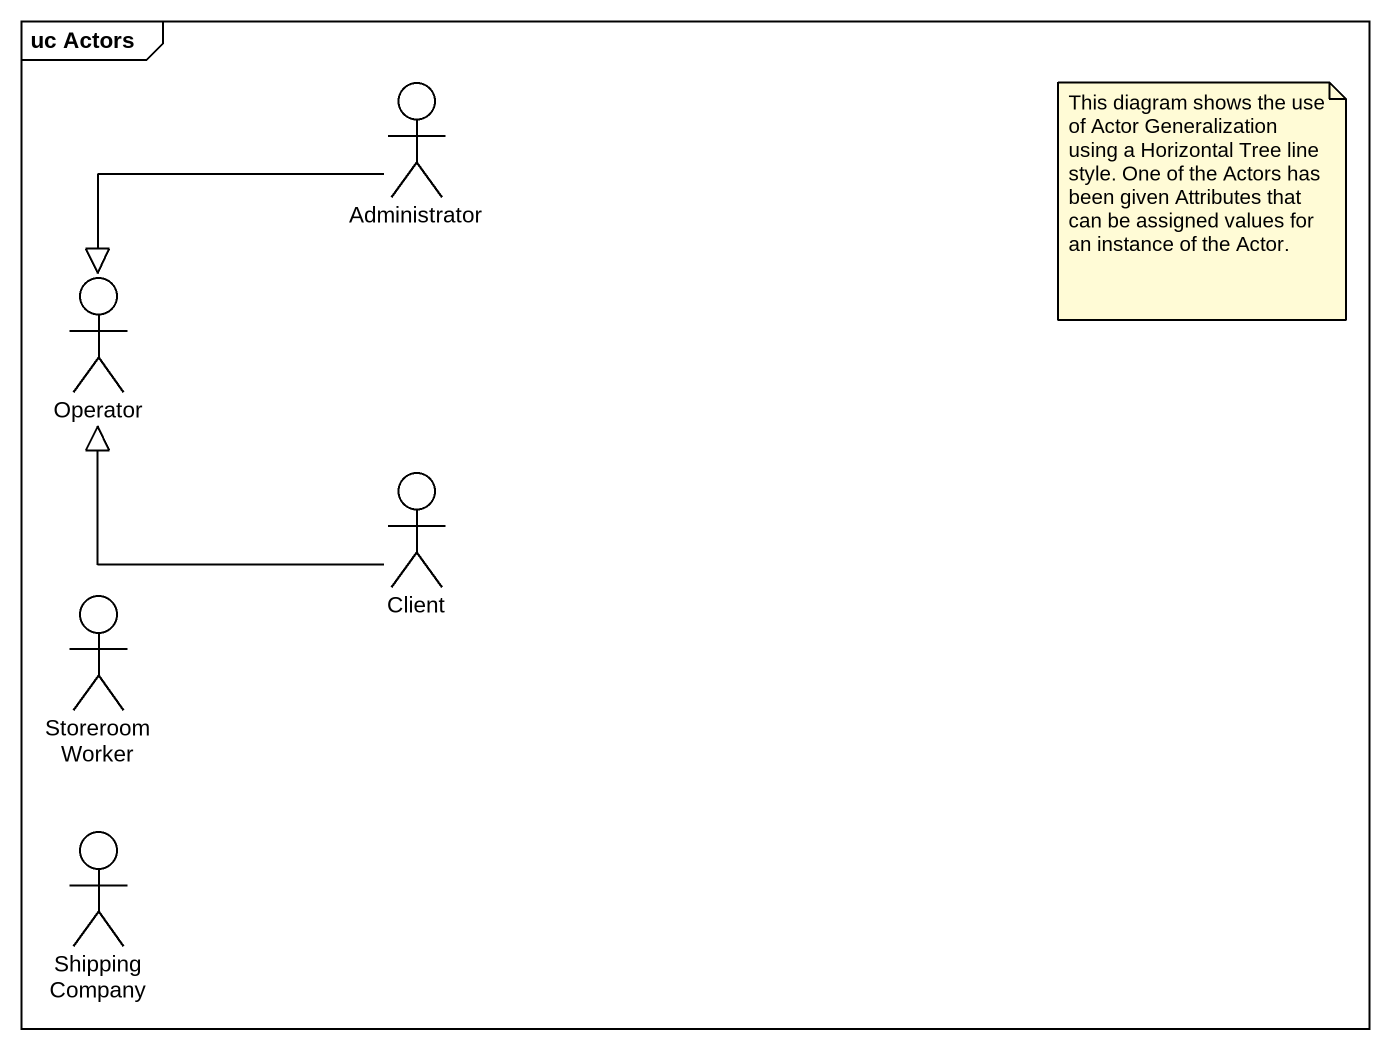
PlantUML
@startuml
mainframe uc Actors
actor Administrator
actor Operator
actor Client
actor "Storeroom Worker" as Storeroom_Worker
actor "Shipping Company" as Shipping_Company
Administrator --|> Operator
Client -up-|> Operator
note as N1
  This diagram shows the use of Actor Generalization using a Horizontal Tree line style. One of the Actors has been given Attributes that can be assigned values for an instance of the Actor.
end note
@enduml
